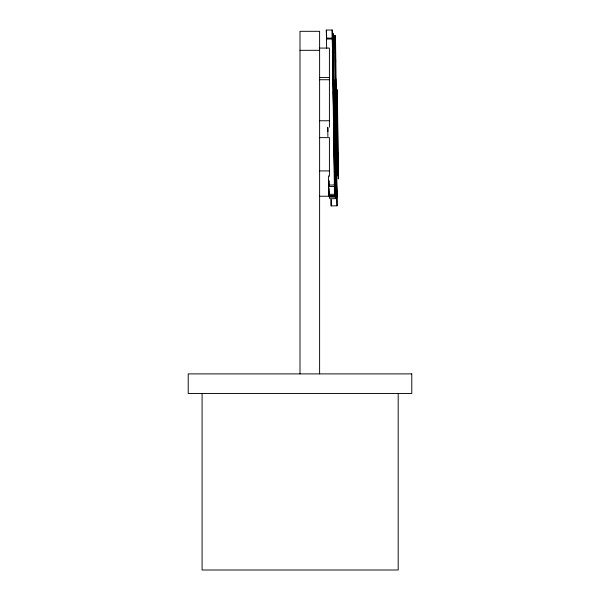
<?xml version="1.0" encoding="UTF-8"?>
<svg xmlns="http://www.w3.org/2000/svg" width="600" height="600" viewBox="0 0 600 600"><rect width="100%" height="100%" fill="white"/><g stroke="black" fill="none" stroke-linecap="round" stroke-linejoin="round"><path stroke-width="0.9" d="M331.335 199.792L331.178 205.897L337.058 205.815L335.01 36.862L333.233 36.555M328.425 175.852L328.493 186.532L334.38 186.45L332.183 30L326.303 30.082L326.647 48.33M337.058 205.815L336.487 181.44L334.808 181.462M333.48 35.498L335.16 35.468L335.49 36.69L336.772 130.118L336.39 88.92L336.728 90.135L337.147 140.415M333.322 36.892L335.01 36.862M326.415 38.16L332.295 38.078M326.483 39.06L332.37 38.977M334.755 182.73L336.435 182.708M328.538 185.055L334.425 184.972M328.582 194.347L334.462 194.257L334.778 195.413L328.897 195.495L328.478 186.458M329.04 195.847L334.928 195.765L335.085 196.35L329.205 196.433L328.92 188.347M335.663 198.645L335.235 197.07L329.347 197.153L329.782 198.728L335.663 198.645L333.082 33.285L334.695 170.828L333.293 82.898M319.612 48.082L329.415 48.082L329.415 127.2M300 50.318L319.612 50.318M319.612 77.445L329.415 77.445M319.612 79.733L329.415 79.733M319.612 120.757L329.415 120.757M319.612 137.632L329.415 137.632L329.415 176.34M319.612 170.91L329.415 170.91M319.612 196.237L329.415 196.237M332.183 30L334.928 195.765M326.303 30.082L326.707 37.71M337.395 91.073L338.317 178.958L337.71 152.1L337.748 159.053M335.843 150.195L336.045 170.288L335.752 160.995L335.61 168.87L335.452 166.92L335.138 154.942L334.478 80.198L335.955 160.447L335.805 152.317M336.952 164.512L335.88 78.802M337.065 172.59L337.5 174.165L336.84 134.52L337.95 175.815L336.983 140.94M331.178 205.897L330.9 199.493M337.418 98.812L337.103 89.64L338.197 170.858L337.837 159.48M336.487 181.44L336.93 197.663L334.77 61.785L334.913 36.532M328.612 181.86L328.695 186.36M328.808 180.877L328.897 186.472M335.647 62.25L335.16 35.468M335.235 197.07L333.75 82.463L335.085 196.35M334.778 195.413L333.225 91.597M334.358 186.368L334.462 194.257M328.8 188.483L328.897 195.495M327.847 127.823L327.9 131.542M327.757 127.238L327.885 136.567M329.017 180.593L329.093 187.118M398.19 393.502L398.19 570L202.087 570L202.087 393.502M319.612 373.89L319.612 31.312L300 31.312L300 373.89M335.572 153.038L335.52 156.69L335.123 118.02L335.572 153.038M411.78 373.89L188.22 373.89L188.22 393.502L411.78 393.502L411.78 373.89"/></g></svg>
